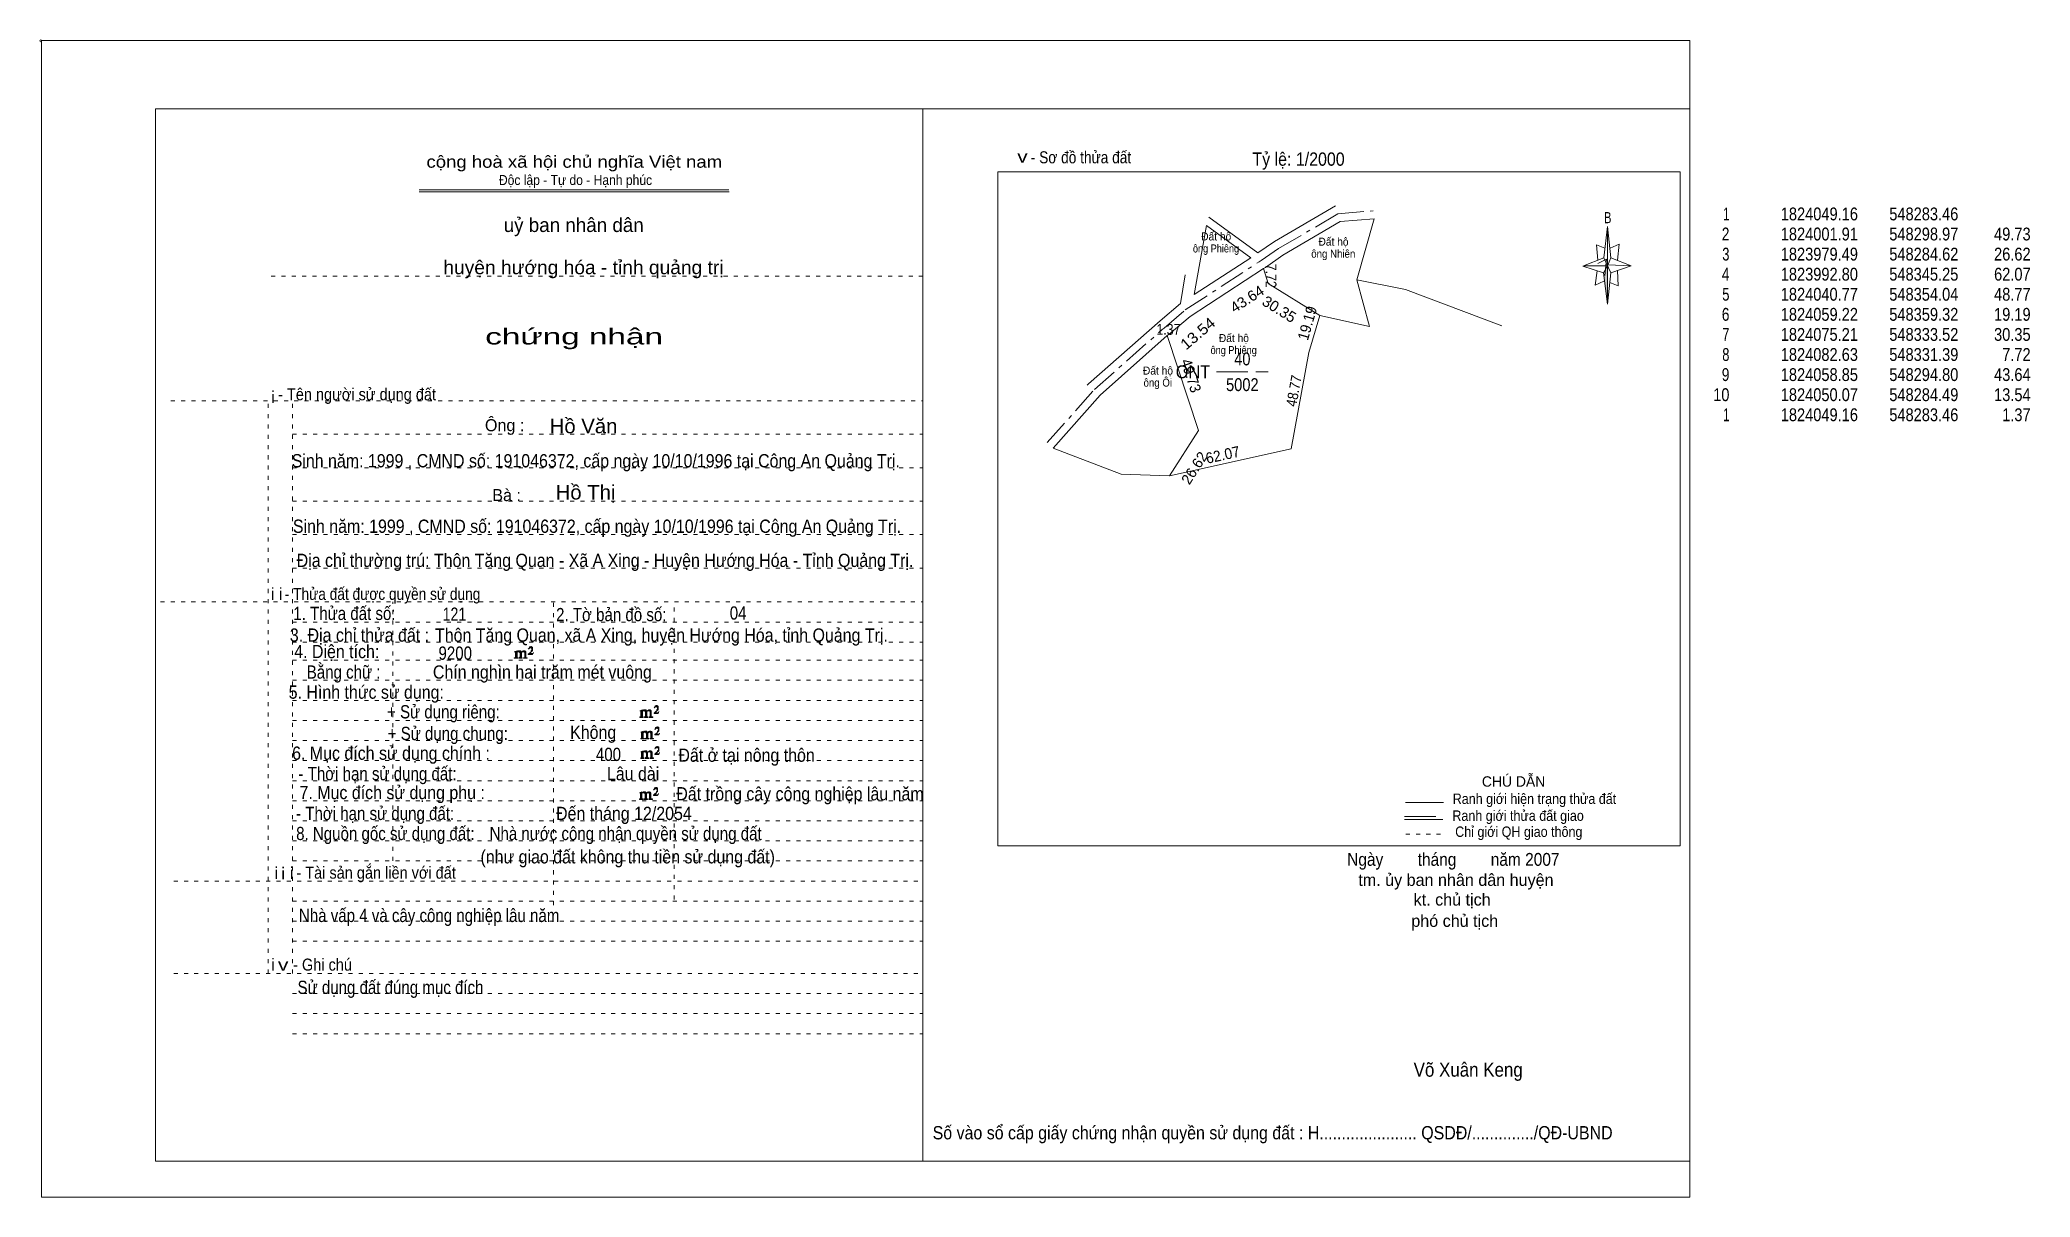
# Model space of a CAD drawing. Header units: centimetres. Extents: x -1.6 to 48, y -3.3 to 25.5.
import ezdxf
from ezdxf.enums import TextEntityAlignment as Align

# ---------------------------------------------------------------- set-up
doc = ezdxf.new("R2010")
doc.units = ezdxf.units.CM
doc.header["$LTSCALE"] = 0.13
for name, pattern in [('DOT_DASHED', [7.7, 5, -1.2, 0.3, -1.2]), ('DOTTED', [1.5, 0.3, -1.2]), ('LONG_DASHED', [7.5, 6, -1.5])]:
    doc.linetypes.add(name, pattern=pattern)
for name, color, linetype, lineweight in [('1', 7, 'DOTTED', 13), ('22', 7, 'Continuous', 13), ('33', 7, 'LONG_DASHED', 13), ('4', 7, 'Continuous', 13), ('5', 7, 'Continuous', 13), ('50', 7, 'Continuous', 13)]:
    doc.layers.add(name, color=color, linetype=linetype, lineweight=lineweight)
for name, color, linetype in [('10', 7, 'Continuous'), ('23', 7, 'Continuous'), ('30', 7, 'Continuous')]:
    doc.layers.add(name, color=color, linetype=linetype)

msp = doc.modelspace()

# ---------------------------------------------------------------- hatches: boundary and pattern name
at = {"layer": '5'}
msp.add_hatch(color=256, dxfattribs=at).paths.add_polyline_path([(37.46, 19.87), (37.46, 18.91), (37.36, 19.69)])
at = {"layer": '50'}
for points in [[(10.27, 10.13), (10.27, 10.12), (10.27, 10.11), (10.25, 10.11), (10.24, 10.11), (10.24, 10.1), (10.33, 10.1), (10.33, 10.11), (10.32, 10.11), (10.31, 10.11), (10.31, 10.12), (10.31, 10.13), (10.31, 10.24), (10.31, 10.25), (10.32, 10.26), (10.34, 10.26), (10.35, 10.26), (10.36, 10.26), (10.37, 10.25), (10.39, 10.22), (10.39, 10.13), (10.37, 10.12), (10.37, 10.11), (10.36, 10.11), (10.35, 10.11), (10.35, 10.1), (10.44, 10.1), (10.44, 10.11), (10.43, 10.11), (10.42, 10.11), (10.42, 10.12), (10.42, 10.13), (10.42, 10.24), (10.44, 10.26), (10.45, 10.26), (10.46, 10.26), (10.49, 10.26), (10.49, 10.25), (10.5, 10.24), (10.5, 10.22), (10.5, 10.13), (10.5, 10.12), (10.49, 10.11), (10.49, 10.11), (10.47, 10.11), (10.47, 10.1), (10.56, 10.1), (10.56, 10.11), (10.55, 10.11), (10.54, 10.11), (10.53, 10.12), (10.53, 10.13), (10.53, 10.2), (10.53, 10.25), (10.53, 10.26), (10.52, 10.27), (10.5, 10.28), (10.47, 10.28), (10.46, 10.28), (10.44, 10.27), (10.41, 10.25), (10.41, 10.26), (10.4, 10.28), (10.39, 10.28), (10.37, 10.28), (10.35, 10.28), (10.34, 10.28), (10.32, 10.26), (10.31, 10.26), (10.31, 10.25), (10.31, 10.25), (10.31, 10.26), (10.31, 10.28), (10.24, 10.26), (10.24, 10.26), (10.25, 10.26), (10.27, 10.25), (10.27, 10.24), (10.27, 10.23)], [(10.69, 10.19), (10.72, 10.24), (10.72, 10.24), (10.71, 10.22), (10.69, 10.22), (10.68, 10.22), (10.63, 10.22), (10.66, 10.26), (10.67, 10.27), (10.69, 10.28), (10.69, 10.3), (10.69, 10.32), (10.69, 10.34), (10.69, 10.35), (10.69, 10.37), (10.68, 10.38), (10.67, 10.38), (10.66, 10.39), (10.65, 10.39), (10.63, 10.38), (10.63, 10.38), (10.62, 10.37), (10.61, 10.35), (10.59, 10.33), (10.61, 10.33), (10.61, 10.35), (10.62, 10.35), (10.63, 10.36), (10.65, 10.36), (10.66, 10.36), (10.67, 10.35), (10.68, 10.35), (10.68, 10.32), (10.68, 10.3), (10.66, 10.28), (10.66, 10.26), (10.65, 10.25), (10.59, 10.2), (10.59, 10.19)], [(13.39, 8.66), (13.39, 8.65), (13.39, 8.64), (13.38, 8.64), (13.37, 8.64), (13.37, 8.62), (13.45, 8.62), (13.45, 8.64), (13.44, 8.64), (13.43, 8.64), (13.43, 8.65), (13.43, 8.66), (13.43, 8.77), (13.43, 8.78), (13.44, 8.79), (13.47, 8.79), (13.48, 8.79), (13.49, 8.79), (13.5, 8.78), (13.51, 8.74), (13.51, 8.66), (13.5, 8.65), (13.5, 8.64), (13.49, 8.64), (13.48, 8.64), (13.48, 8.62), (13.57, 8.62), (13.57, 8.64), (13.55, 8.64), (13.54, 8.64), (13.54, 8.65), (13.54, 8.66), (13.54, 8.77), (13.57, 8.79), (13.58, 8.79), (13.59, 8.79), (13.61, 8.79), (13.61, 8.78), (13.62, 8.77), (13.62, 8.74), (13.62, 8.66), (13.62, 8.65), (13.61, 8.64), (13.61, 8.64), (13.6, 8.64), (13.6, 8.62), (13.69, 8.62), (13.69, 8.64), (13.67, 8.64), (13.66, 8.64), (13.65, 8.65), (13.65, 8.66), (13.65, 8.73), (13.65, 8.78), (13.65, 8.79), (13.64, 8.8), (13.62, 8.81), (13.6, 8.81), (13.59, 8.81), (13.57, 8.8), (13.53, 8.78), (13.53, 8.79), (13.52, 8.81), (13.51, 8.81), (13.5, 8.81), (13.48, 8.81), (13.47, 8.81), (13.44, 8.79), (13.43, 8.79), (13.43, 8.78), (13.43, 8.78), (13.43, 8.79), (13.43, 8.81), (13.37, 8.79), (13.37, 8.79), (13.38, 8.79), (13.39, 8.78), (13.39, 8.77), (13.39, 8.76)], [(13.82, 8.72), (13.84, 8.77), (13.84, 8.77), (13.83, 8.74), (13.82, 8.74), (13.81, 8.74), (13.75, 8.74), (13.79, 8.79), (13.8, 8.8), (13.82, 8.81), (13.82, 8.83), (13.82, 8.84), (13.82, 8.87), (13.82, 8.88), (13.82, 8.9), (13.81, 8.91), (13.8, 8.91), (13.79, 8.92), (13.77, 8.92), (13.75, 8.91), (13.75, 8.91), (13.74, 8.9), (13.73, 8.88), (13.72, 8.86), (13.73, 8.86), (13.73, 8.88), (13.74, 8.88), (13.75, 8.89), (13.77, 8.89), (13.79, 8.89), (13.8, 8.88), (13.81, 8.88), (13.81, 8.84), (13.81, 8.83), (13.79, 8.81), (13.79, 8.79), (13.77, 8.78), (13.72, 8.73), (13.72, 8.72)], [(13.41, 8.12), (13.41, 8.11), (13.41, 8.1), (13.4, 8.1), (13.39, 8.1), (13.39, 8.09), (13.48, 8.09), (13.48, 8.1), (13.47, 8.1), (13.45, 8.1), (13.45, 8.11), (13.45, 8.12), (13.45, 8.23), (13.45, 8.24), (13.47, 8.26), (13.49, 8.26), (13.5, 8.26), (13.51, 8.26), (13.52, 8.24), (13.53, 8.21), (13.53, 8.12), (13.52, 8.11), (13.52, 8.1), (13.51, 8.1), (13.5, 8.1), (13.5, 8.09), (13.59, 8.09), (13.59, 8.1), (13.58, 8.1), (13.57, 8.1), (13.57, 8.11), (13.57, 8.12), (13.57, 8.23), (13.59, 8.26), (13.6, 8.26), (13.61, 8.26), (13.63, 8.26), (13.63, 8.24), (13.64, 8.23), (13.64, 8.21), (13.64, 8.12), (13.64, 8.11), (13.63, 8.1), (13.63, 8.1), (13.62, 8.1), (13.62, 8.09), (13.71, 8.09), (13.71, 8.1), (13.7, 8.1), (13.69, 8.1), (13.67, 8.11), (13.67, 8.12), (13.67, 8.2), (13.67, 8.24), (13.67, 8.26), (13.66, 8.27), (13.64, 8.28), (13.62, 8.28), (13.61, 8.28), (13.59, 8.27), (13.55, 8.24), (13.55, 8.26), (13.54, 8.28), (13.53, 8.28), (13.52, 8.28), (13.5, 8.28), (13.49, 8.28), (13.47, 8.26), (13.45, 8.26), (13.45, 8.24), (13.45, 8.24), (13.45, 8.26), (13.45, 8.28), (13.39, 8.26), (13.39, 8.26), (13.4, 8.26), (13.41, 8.24), (13.41, 8.23), (13.41, 8.22)], [(13.84, 8.19), (13.86, 8.23), (13.86, 8.23), (13.85, 8.21), (13.84, 8.21), (13.83, 8.21), (13.77, 8.21), (13.81, 8.26), (13.82, 8.27), (13.84, 8.28), (13.84, 8.3), (13.84, 8.31), (13.84, 8.33), (13.84, 8.34), (13.84, 8.37), (13.83, 8.38), (13.82, 8.38), (13.81, 8.39), (13.8, 8.39), (13.77, 8.38), (13.77, 8.38), (13.76, 8.37), (13.75, 8.34), (13.74, 8.32), (13.75, 8.32), (13.75, 8.34), (13.76, 8.34), (13.77, 8.36), (13.8, 8.36), (13.81, 8.36), (13.82, 8.34), (13.83, 8.34), (13.83, 8.31), (13.83, 8.3), (13.81, 8.28), (13.81, 8.26), (13.8, 8.24), (13.74, 8.2), (13.74, 8.19)], [(13.41, 7.64), (13.41, 7.63), (13.41, 7.62), (13.4, 7.62), (13.39, 7.62), (13.39, 7.6), (13.47, 7.6), (13.47, 7.62), (13.46, 7.62), (13.45, 7.62), (13.45, 7.63), (13.45, 7.64), (13.45, 7.75), (13.45, 7.76), (13.46, 7.77), (13.49, 7.77), (13.5, 7.77), (13.51, 7.77), (13.52, 7.76), (13.53, 7.72), (13.53, 7.64), (13.52, 7.63), (13.52, 7.62), (13.51, 7.62), (13.5, 7.62), (13.5, 7.6), (13.59, 7.6), (13.59, 7.62), (13.57, 7.62), (13.56, 7.62), (13.56, 7.63), (13.56, 7.64), (13.56, 7.75), (13.59, 7.77), (13.6, 7.77), (13.61, 7.77), (13.63, 7.77), (13.63, 7.76), (13.64, 7.75), (13.64, 7.72), (13.64, 7.64), (13.64, 7.63), (13.63, 7.62), (13.63, 7.62), (13.62, 7.62), (13.62, 7.6), (13.71, 7.6), (13.71, 7.62), (13.69, 7.62), (13.68, 7.62), (13.67, 7.63), (13.67, 7.64), (13.67, 7.71), (13.67, 7.76), (13.67, 7.77), (13.66, 7.78), (13.64, 7.79), (13.62, 7.79), (13.61, 7.79), (13.59, 7.78), (13.55, 7.76), (13.55, 7.77), (13.54, 7.79), (13.53, 7.79), (13.52, 7.79), (13.5, 7.79), (13.49, 7.79), (13.46, 7.77), (13.45, 7.77), (13.45, 7.76), (13.45, 7.76), (13.45, 7.77), (13.45, 7.79), (13.39, 7.77), (13.39, 7.77), (13.4, 7.77), (13.41, 7.76), (13.41, 7.75), (13.41, 7.74)], [(13.84, 7.7), (13.86, 7.75), (13.86, 7.75), (13.85, 7.72), (13.84, 7.72), (13.83, 7.72), (13.77, 7.72), (13.81, 7.77), (13.82, 7.78), (13.84, 7.79), (13.84, 7.81), (13.84, 7.82), (13.84, 7.85), (13.84, 7.86), (13.84, 7.88), (13.83, 7.89), (13.82, 7.89), (13.81, 7.9), (13.79, 7.9), (13.77, 7.89), (13.77, 7.89), (13.76, 7.88), (13.75, 7.86), (13.74, 7.84), (13.75, 7.84), (13.75, 7.86), (13.76, 7.86), (13.77, 7.87), (13.79, 7.87), (13.81, 7.87), (13.82, 7.86), (13.83, 7.86), (13.83, 7.82), (13.83, 7.81), (13.81, 7.79), (13.81, 7.77), (13.79, 7.76), (13.74, 7.71), (13.74, 7.7)], [(13.38, 6.62), (13.38, 6.61), (13.38, 6.6), (13.37, 6.6), (13.36, 6.6), (13.36, 6.58), (13.44, 6.58), (13.44, 6.6), (13.43, 6.6), (13.42, 6.6), (13.42, 6.61), (13.42, 6.62), (13.42, 6.73), (13.42, 6.74), (13.43, 6.75), (13.46, 6.75), (13.47, 6.75), (13.48, 6.75), (13.49, 6.74), (13.5, 6.7), (13.5, 6.62), (13.49, 6.61), (13.49, 6.6), (13.48, 6.6), (13.47, 6.6), (13.47, 6.58), (13.56, 6.58), (13.56, 6.6), (13.54, 6.6), (13.53, 6.6), (13.53, 6.61), (13.53, 6.62), (13.53, 6.73), (13.56, 6.75), (13.57, 6.75), (13.58, 6.75), (13.6, 6.75), (13.6, 6.74), (13.61, 6.73), (13.61, 6.7), (13.61, 6.62), (13.61, 6.61), (13.6, 6.6), (13.6, 6.6), (13.59, 6.6), (13.59, 6.58), (13.68, 6.58), (13.68, 6.6), (13.66, 6.6), (13.65, 6.6), (13.64, 6.61), (13.64, 6.62), (13.64, 6.69), (13.64, 6.74), (13.64, 6.75), (13.63, 6.76), (13.61, 6.77), (13.59, 6.77), (13.58, 6.77), (13.56, 6.76), (13.52, 6.74), (13.52, 6.75), (13.51, 6.77), (13.5, 6.77), (13.49, 6.77), (13.47, 6.77), (13.46, 6.77), (13.43, 6.75), (13.42, 6.75), (13.42, 6.74), (13.42, 6.74), (13.42, 6.75), (13.42, 6.77), (13.36, 6.75), (13.36, 6.75), (13.37, 6.75), (13.38, 6.74), (13.38, 6.73), (13.38, 6.72)], [(13.81, 6.68), (13.83, 6.73), (13.83, 6.73), (13.82, 6.7), (13.81, 6.7), (13.8, 6.7), (13.74, 6.7), (13.78, 6.75), (13.79, 6.76), (13.81, 6.77), (13.81, 6.79), (13.81, 6.8), (13.81, 6.83), (13.81, 6.84), (13.81, 6.86), (13.8, 6.87), (13.79, 6.87), (13.78, 6.88), (13.76, 6.88), (13.74, 6.87), (13.74, 6.87), (13.73, 6.86), (13.72, 6.84), (13.71, 6.82), (13.72, 6.82), (13.72, 6.84), (13.73, 6.84), (13.74, 6.85), (13.76, 6.85), (13.78, 6.85), (13.79, 6.84), (13.8, 6.84), (13.8, 6.8), (13.8, 6.79), (13.78, 6.77), (13.78, 6.75), (13.76, 6.74), (13.71, 6.69), (13.71, 6.68)]]:
    msp.add_hatch(color=256, dxfattribs=at).paths.add_polyline_path(points)

# ---------------------------------------------------------------- linework, layer by layer
at = {"layer": '1', "linetype": 'Continuous'}
for p, q in [((1.31, -2.42), (1.31, 23.78)), ((1.31, 23.78), (39.51, 23.78)), ((20.41, -2.42), (20.41, 23.78)), ((39.51, -2.42), (39.51, 23.78)), ((7.87, 21.76), (15.58, 21.76)), ((7.87, 21.71), (15.59, 21.71)), ((37.36, 19.69), (36.85, 19.86)), ((1.31, -2.42), (39.51, -2.42))]:
    msp.add_line(p, q, dxfattribs=at)
at = {"layer": '1'}
for p, q in [((4.19, 19.61), (20.41, 19.61)), ((1.69, 16.51), (20.41, 16.51)), ((4.11, 2.25), (4.11, 16.51)), ((4.72, 2.25), (4.72, 16.51)), ((4.72, 15.68), (20.41, 15.68)), ((4.72, 14.84), (20.41, 14.84)), ((4.72, 14.01), (20.41, 14.01)), ((4.72, 13.18), (20.41, 13.18)), ((4.72, 12.34), (20.41, 12.34)), ((1.43, 11.5), (20.41, 11.5)), ((7.22, 5.05), (7.22, 11.5)), ((11.22, 3.95), (11.22, 11.5)), ((14.22, 4.09), (14.22, 11.5)), ((4.72, 11), (20.41, 11)), ((4.72, 10.5), (20.41, 10.5)), ((4.72, 10.05), (20.41, 10.05)), ((4.72, 9.55), (20.41, 9.55)), ((4.72, 9.05), (20.41, 9.05)), ((4.72, 8.55), (20.41, 8.55)), ((4.72, 8.05), (20.41, 8.05)), ((4.72, 7.55), (20.41, 7.55)), ((4.72, 7.05), (20.41, 7.05)), ((4.72, 6.55), (20.41, 6.55)), ((4.72, 6.05), (20.41, 6.05)), ((4.72, 5.55), (20.41, 5.55)), ((4.72, 5.05), (20.41, 5.05)), ((1.76, 4.55), (20.41, 4.55)), ((4.72, 4.05), (20.41, 4.05)), ((4.72, 3.55), (20.41, 3.55)), ((4.72, 3.05), (20.41, 3.05)), ((1.76, 2.25), (20.41, 2.25)), ((4.72, 1.75), (20.41, 1.75)), ((4.72, 1.25), (20.41, 1.25)), ((4.72, 0.75), (20.41, 0.75))]:
    msp.add_line(p, q, dxfattribs=at)
at = {"layer": '1', "linetype": 'Continuous'}
msp.add_lwpolyline([(-1.53, -3.32), (39.51, -3.32), (39.51, 25.48), (-1.53, 25.48)], close=True, dxfattribs=at)
msp.add_lwpolyline([(37.37, 19.49), (37.16, 19.39), (37.21, 19.74)], dxfattribs=at)
at = {"layer": '22'}
for p, q in [((28.58, 20.07), (27.48, 20.87)), ((28.76, 20.19), (27.54, 21.08)), ((31.65, 21.04), (31.22, 19.52))]:
    msp.add_line(p, q, dxfattribs=at)
for points in [[(30.69, 21.36), (29.17, 20.47), (28.76, 20.19)], [(28.58, 20.07), (27.17, 19.15), (27.48, 20.87)], [(28.9, 19.8), (28.95, 19.83), (29.38, 20.13), (30.81, 20.97), (31.65, 21.04)], [(24.51, 16.9), (24.54, 16.93), (26.32, 18.5), (26.83, 18.93), (26.95, 19.64)], [(26.5, 18.13), (26.55, 18.17), (27.07, 18.61), (28.9, 19.8)], [(30.3, 18.63), (29.01, 19.43), (28.9, 19.8)], [(30.3, 18.63), (31.54, 18.36), (31.22, 19.52)], [(31.22, 19.52), (32.43, 19.28), (34.83, 18.37)], [(30.3, 18.63), (30.03, 17.71), (29.59, 15.31), (26.56, 14.64)], [(23.66, 15.33), (24.83, 16.65), (26.5, 18.13)], [(26.56, 14.64), (27.28, 15.77), (26.5, 18.13)], [(23.66, 15.33), (25.35, 14.68), (26.56, 14.64)]]:
    msp.add_lwpolyline(points, dxfattribs=at)
at = {"layer": '22', "linetype": 'DOT_DASHED'}
for points in [[(28.79, 19.97), (28.84, 20), (29.27, 20.3), (30.75, 21.16), (31.63, 21.24)], [(26.37, 18.28), (26.42, 18.32), (26.95, 18.77), (28.79, 19.97)], [(23.51, 15.47), (24.69, 16.79), (26.37, 18.28)]]:
    msp.add_lwpolyline(points, dxfattribs=at)
at = {"layer": '33'}
msp.add_line((27.73, 17.23), (29.01, 17.23), dxfattribs=at)
at = {"layer": '4'}
for p, q in [((32.43, 6.51), (33.38, 6.51)), ((32.41, 6.08), (33.36, 6.08))]:
    msp.add_line(p, q, dxfattribs=at)
at = {"layer": '4', "linetype": 'LONG_DASHED'}
msp.add_line((32.41, 6.16), (33.36, 6.16), dxfattribs=at)
at = {"layer": '4', "linetype": 'DOTTED'}
msp.add_line((32.44, 5.72), (33.43, 5.72), dxfattribs=at)
at = {"layer": '4'}
msp.add_lwpolyline([(22.28, 22.21), (39.27, 22.21), (39.27, 5.43), (22.28, 5.43)], close=True, dxfattribs=at)
msp.add_circle((-1.55, 25.47), 0.025, dxfattribs=at)
at = {"layer": '5'}
for p, q in [((37.37, 20.07), (37.46, 20.85)), ((37.55, 20.07), (38.05, 19.87)), ((37.55, 19.69), (37.46, 18.91)), ((37.73, 19.37), (37.52, 19.45)), ((37.71, 19.75), (37.73, 19.37))]:
    msp.add_line(p, q, dxfattribs=at)
for points in [[(37.46, 20.85), (37.55, 20.07), (37.46, 19.87)], [(37.46, 19.87), (36.87, 19.87), (37.37, 20.07), (37.55, 19.69), (38.05, 19.87), (37.46, 19.89)], [(37.46, 19.87), (37.46, 18.91), (37.36, 19.69)]]:
    msp.add_lwpolyline(points, close=True, dxfattribs=at)
for points in [[(37.4, 20.31), (37.19, 20.39), (37.22, 20.01)], [(37.53, 20.31), (37.75, 20.41), (37.71, 20.01)], [(37.46, 19.87), (37.37, 20.07), (36.87, 19.87)], [(37.22, 19.93), (37.44, 20.03), (37.4, 19.63)], [(37.46, 19.87), (37.55, 19.69), (38.05, 19.87)]]:
    msp.add_lwpolyline(points, dxfattribs=at)
at = {"layer": '50'}
for points in [[(10.27, 10.13), (10.27, 10.12), (10.27, 10.11), (10.25, 10.11), (10.24, 10.11), (10.24, 10.1), (10.33, 10.1), (10.33, 10.11), (10.32, 10.11), (10.31, 10.11), (10.31, 10.12), (10.31, 10.13), (10.31, 10.24), (10.31, 10.25), (10.32, 10.26), (10.34, 10.26), (10.35, 10.26), (10.36, 10.26), (10.37, 10.25), (10.39, 10.22), (10.39, 10.13), (10.37, 10.12), (10.37, 10.11), (10.36, 10.11), (10.35, 10.11), (10.35, 10.1), (10.44, 10.1), (10.44, 10.11), (10.43, 10.11), (10.42, 10.11), (10.42, 10.12), (10.42, 10.13), (10.42, 10.24), (10.44, 10.26), (10.45, 10.26), (10.46, 10.26), (10.49, 10.26), (10.49, 10.25), (10.5, 10.24), (10.5, 10.22), (10.5, 10.13), (10.5, 10.12), (10.49, 10.11), (10.49, 10.11), (10.47, 10.11), (10.47, 10.1), (10.56, 10.1), (10.56, 10.11), (10.55, 10.11), (10.54, 10.11), (10.53, 10.12), (10.53, 10.13), (10.53, 10.2), (10.53, 10.25), (10.53, 10.26), (10.52, 10.27), (10.5, 10.28), (10.47, 10.28), (10.46, 10.28), (10.44, 10.27), (10.41, 10.25), (10.41, 10.26), (10.4, 10.28), (10.39, 10.28), (10.37, 10.28), (10.35, 10.28), (10.34, 10.28), (10.32, 10.26), (10.31, 10.26), (10.31, 10.25), (10.31, 10.25), (10.31, 10.26), (10.31, 10.28), (10.24, 10.26), (10.24, 10.26), (10.25, 10.26), (10.27, 10.25), (10.27, 10.24), (10.27, 10.23)], [(10.69, 10.19), (10.72, 10.24), (10.72, 10.24), (10.71, 10.22), (10.69, 10.22), (10.68, 10.22), (10.63, 10.22), (10.66, 10.26), (10.67, 10.27), (10.69, 10.28), (10.69, 10.3), (10.69, 10.32), (10.69, 10.34), (10.69, 10.35), (10.69, 10.37), (10.68, 10.38), (10.67, 10.38), (10.66, 10.39), (10.65, 10.39), (10.63, 10.38), (10.63, 10.38), (10.62, 10.37), (10.61, 10.35), (10.59, 10.33), (10.61, 10.33), (10.61, 10.35), (10.62, 10.35), (10.63, 10.36), (10.65, 10.36), (10.66, 10.36), (10.67, 10.35), (10.68, 10.35), (10.68, 10.32), (10.68, 10.3), (10.66, 10.28), (10.66, 10.26), (10.65, 10.25), (10.59, 10.2), (10.59, 10.19)], [(13.39, 8.66), (13.39, 8.65), (13.39, 8.64), (13.38, 8.64), (13.37, 8.64), (13.37, 8.62), (13.45, 8.62), (13.45, 8.64), (13.44, 8.64), (13.43, 8.64), (13.43, 8.65), (13.43, 8.66), (13.43, 8.77), (13.43, 8.78), (13.44, 8.79), (13.47, 8.79), (13.48, 8.79), (13.49, 8.79), (13.5, 8.78), (13.51, 8.74), (13.51, 8.66), (13.5, 8.65), (13.5, 8.64), (13.49, 8.64), (13.48, 8.64), (13.48, 8.62), (13.57, 8.62), (13.57, 8.64), (13.55, 8.64), (13.54, 8.64), (13.54, 8.65), (13.54, 8.66), (13.54, 8.77), (13.57, 8.79), (13.58, 8.79), (13.59, 8.79), (13.61, 8.79), (13.61, 8.78), (13.62, 8.77), (13.62, 8.74), (13.62, 8.66), (13.62, 8.65), (13.61, 8.64), (13.61, 8.64), (13.6, 8.64), (13.6, 8.62), (13.69, 8.62), (13.69, 8.64), (13.67, 8.64), (13.66, 8.64), (13.65, 8.65), (13.65, 8.66), (13.65, 8.73), (13.65, 8.78), (13.65, 8.79), (13.64, 8.8), (13.62, 8.81), (13.6, 8.81), (13.59, 8.81), (13.57, 8.8), (13.53, 8.78), (13.53, 8.79), (13.52, 8.81), (13.51, 8.81), (13.5, 8.81), (13.48, 8.81), (13.47, 8.81), (13.44, 8.79), (13.43, 8.79), (13.43, 8.78), (13.43, 8.78), (13.43, 8.79), (13.43, 8.81), (13.37, 8.79), (13.37, 8.79), (13.38, 8.79), (13.39, 8.78), (13.39, 8.77), (13.39, 8.76)], [(13.82, 8.72), (13.84, 8.77), (13.84, 8.77), (13.83, 8.74), (13.82, 8.74), (13.81, 8.74), (13.75, 8.74), (13.79, 8.79), (13.8, 8.8), (13.82, 8.81), (13.82, 8.83), (13.82, 8.84), (13.82, 8.87), (13.82, 8.88), (13.82, 8.9), (13.81, 8.91), (13.8, 8.91), (13.79, 8.92), (13.77, 8.92), (13.75, 8.91), (13.75, 8.91), (13.74, 8.9), (13.73, 8.88), (13.72, 8.86), (13.73, 8.86), (13.73, 8.88), (13.74, 8.88), (13.75, 8.89), (13.77, 8.89), (13.79, 8.89), (13.8, 8.88), (13.81, 8.88), (13.81, 8.84), (13.81, 8.83), (13.79, 8.81), (13.79, 8.79), (13.77, 8.78), (13.72, 8.73), (13.72, 8.72)], [(13.41, 8.12), (13.41, 8.11), (13.41, 8.1), (13.4, 8.1), (13.39, 8.1), (13.39, 8.09), (13.48, 8.09), (13.48, 8.1), (13.47, 8.1), (13.45, 8.1), (13.45, 8.11), (13.45, 8.12), (13.45, 8.23), (13.45, 8.24), (13.47, 8.26), (13.49, 8.26), (13.5, 8.26), (13.51, 8.26), (13.52, 8.24), (13.53, 8.21), (13.53, 8.12), (13.52, 8.11), (13.52, 8.1), (13.51, 8.1), (13.5, 8.1), (13.5, 8.09), (13.59, 8.09), (13.59, 8.1), (13.58, 8.1), (13.57, 8.1), (13.57, 8.11), (13.57, 8.12), (13.57, 8.23), (13.59, 8.26), (13.6, 8.26), (13.61, 8.26), (13.63, 8.26), (13.63, 8.24), (13.64, 8.23), (13.64, 8.21), (13.64, 8.12), (13.64, 8.11), (13.63, 8.1), (13.63, 8.1), (13.62, 8.1), (13.62, 8.09), (13.71, 8.09), (13.71, 8.1), (13.7, 8.1), (13.69, 8.1), (13.67, 8.11), (13.67, 8.12), (13.67, 8.2), (13.67, 8.24), (13.67, 8.26), (13.66, 8.27), (13.64, 8.28), (13.62, 8.28), (13.61, 8.28), (13.59, 8.27), (13.55, 8.24), (13.55, 8.26), (13.54, 8.28), (13.53, 8.28), (13.52, 8.28), (13.5, 8.28), (13.49, 8.28), (13.47, 8.26), (13.45, 8.26), (13.45, 8.24), (13.45, 8.24), (13.45, 8.26), (13.45, 8.28), (13.39, 8.26), (13.39, 8.26), (13.4, 8.26), (13.41, 8.24), (13.41, 8.23), (13.41, 8.22)], [(13.84, 8.19), (13.86, 8.23), (13.86, 8.23), (13.85, 8.21), (13.84, 8.21), (13.83, 8.21), (13.77, 8.21), (13.81, 8.26), (13.82, 8.27), (13.84, 8.28), (13.84, 8.3), (13.84, 8.31), (13.84, 8.33), (13.84, 8.34), (13.84, 8.37), (13.83, 8.38), (13.82, 8.38), (13.81, 8.39), (13.8, 8.39), (13.77, 8.38), (13.77, 8.38), (13.76, 8.37), (13.75, 8.34), (13.74, 8.32), (13.75, 8.32), (13.75, 8.34), (13.76, 8.34), (13.77, 8.36), (13.8, 8.36), (13.81, 8.36), (13.82, 8.34), (13.83, 8.34), (13.83, 8.31), (13.83, 8.3), (13.81, 8.28), (13.81, 8.26), (13.8, 8.24), (13.74, 8.2), (13.74, 8.19)], [(13.41, 7.64), (13.41, 7.63), (13.41, 7.62), (13.4, 7.62), (13.39, 7.62), (13.39, 7.6), (13.47, 7.6), (13.47, 7.62), (13.46, 7.62), (13.45, 7.62), (13.45, 7.63), (13.45, 7.64), (13.45, 7.75), (13.45, 7.76), (13.46, 7.77), (13.49, 7.77), (13.5, 7.77), (13.51, 7.77), (13.52, 7.76), (13.53, 7.72), (13.53, 7.64), (13.52, 7.63), (13.52, 7.62), (13.51, 7.62), (13.5, 7.62), (13.5, 7.6), (13.59, 7.6), (13.59, 7.62), (13.57, 7.62), (13.56, 7.62), (13.56, 7.63), (13.56, 7.64), (13.56, 7.75), (13.59, 7.77), (13.6, 7.77), (13.61, 7.77), (13.63, 7.77), (13.63, 7.76), (13.64, 7.75), (13.64, 7.72), (13.64, 7.64), (13.64, 7.63), (13.63, 7.62), (13.63, 7.62), (13.62, 7.62), (13.62, 7.6), (13.71, 7.6), (13.71, 7.62), (13.69, 7.62), (13.68, 7.62), (13.67, 7.63), (13.67, 7.64), (13.67, 7.71), (13.67, 7.76), (13.67, 7.77), (13.66, 7.78), (13.64, 7.79), (13.62, 7.79), (13.61, 7.79), (13.59, 7.78), (13.55, 7.76), (13.55, 7.77), (13.54, 7.79), (13.53, 7.79), (13.52, 7.79), (13.5, 7.79), (13.49, 7.79), (13.46, 7.77), (13.45, 7.77), (13.45, 7.76), (13.45, 7.76), (13.45, 7.77), (13.45, 7.79), (13.39, 7.77), (13.39, 7.77), (13.4, 7.77), (13.41, 7.76), (13.41, 7.75), (13.41, 7.74)], [(13.84, 7.7), (13.86, 7.75), (13.86, 7.75), (13.85, 7.72), (13.84, 7.72), (13.83, 7.72), (13.77, 7.72), (13.81, 7.77), (13.82, 7.78), (13.84, 7.79), (13.84, 7.81), (13.84, 7.82), (13.84, 7.85), (13.84, 7.86), (13.84, 7.88), (13.83, 7.89), (13.82, 7.89), (13.81, 7.9), (13.79, 7.9), (13.77, 7.89), (13.77, 7.89), (13.76, 7.88), (13.75, 7.86), (13.74, 7.84), (13.75, 7.84), (13.75, 7.86), (13.76, 7.86), (13.77, 7.87), (13.79, 7.87), (13.81, 7.87), (13.82, 7.86), (13.83, 7.86), (13.83, 7.82), (13.83, 7.81), (13.81, 7.79), (13.81, 7.77), (13.79, 7.76), (13.74, 7.71), (13.74, 7.7)], [(13.38, 6.62), (13.38, 6.61), (13.38, 6.6), (13.37, 6.6), (13.36, 6.6), (13.36, 6.58), (13.44, 6.58), (13.44, 6.6), (13.43, 6.6), (13.42, 6.6), (13.42, 6.61), (13.42, 6.62), (13.42, 6.73), (13.42, 6.74), (13.43, 6.75), (13.46, 6.75), (13.47, 6.75), (13.48, 6.75), (13.49, 6.74), (13.5, 6.7), (13.5, 6.62), (13.49, 6.61), (13.49, 6.6), (13.48, 6.6), (13.47, 6.6), (13.47, 6.58), (13.56, 6.58), (13.56, 6.6), (13.54, 6.6), (13.53, 6.6), (13.53, 6.61), (13.53, 6.62), (13.53, 6.73), (13.56, 6.75), (13.57, 6.75), (13.58, 6.75), (13.6, 6.75), (13.6, 6.74), (13.61, 6.73), (13.61, 6.7), (13.61, 6.62), (13.61, 6.61), (13.6, 6.6), (13.6, 6.6), (13.59, 6.6), (13.59, 6.58), (13.68, 6.58), (13.68, 6.6), (13.66, 6.6), (13.65, 6.6), (13.64, 6.61), (13.64, 6.62), (13.64, 6.69), (13.64, 6.74), (13.64, 6.75), (13.63, 6.76), (13.61, 6.77), (13.59, 6.77), (13.58, 6.77), (13.56, 6.76), (13.52, 6.74), (13.52, 6.75), (13.51, 6.77), (13.5, 6.77), (13.49, 6.77), (13.47, 6.77), (13.46, 6.77), (13.43, 6.75), (13.42, 6.75), (13.42, 6.74), (13.42, 6.74), (13.42, 6.75), (13.42, 6.77), (13.36, 6.75), (13.36, 6.75), (13.37, 6.75), (13.38, 6.74), (13.38, 6.73), (13.38, 6.72)], [(13.81, 6.68), (13.83, 6.73), (13.83, 6.73), (13.82, 6.7), (13.81, 6.7), (13.8, 6.7), (13.74, 6.7), (13.78, 6.75), (13.79, 6.76), (13.81, 6.77), (13.81, 6.79), (13.81, 6.8), (13.81, 6.83), (13.81, 6.84), (13.81, 6.86), (13.8, 6.87), (13.79, 6.87), (13.78, 6.88), (13.76, 6.88), (13.74, 6.87), (13.74, 6.87), (13.73, 6.86), (13.72, 6.84), (13.71, 6.82), (13.72, 6.82), (13.72, 6.84), (13.73, 6.84), (13.74, 6.85), (13.76, 6.85), (13.78, 6.85), (13.79, 6.84), (13.8, 6.84), (13.8, 6.8), (13.8, 6.79), (13.78, 6.77), (13.78, 6.75), (13.76, 6.74), (13.71, 6.69), (13.71, 6.68)]]:
    msp.add_lwpolyline(points, close=True, dxfattribs=at)

# ---------------------------------------------------------------- texts
at = {"layer": '1'}
for s, height, width, p in [('cộng hoà xã hội chủ nghĩa Việt nam', 0.3, 1.15, (11.735, 22.31)), ('v', 0.3, 1.3, (22.895, 22.44)), ('- Sơ đồ thửa đất ', 0.3, 0.85, (24.4, 22.42)), ('Độc lập - Tự do - Hạnh phúc', 0.25, 0.9, (11.765, 21.88)), ('chứng nhận', 0.4, 1.55, (11.73, 17.91)), ('- Tên người sử dụng đất', 0.3, 0.9, (6.325, 16.52)), ('- Thửa đất được quyền sử dụng', 0.3, 0.85, (6.96, 11.55)), ('- Tài sản gắn liền với đất ', 0.3, 0.9, (6.85, 4.61)), ('v', 0.3, 1.3, (4.485, 2.32)), ('- Ghi chú', 0.3, 0.9, (5.465, 2.32))]:
    msp.add_text(s, height=height, dxfattribs=dict(at, width=width)).set_placement(p, align=Align.CENTER)
for s, height, p in [('uỷ ban nhân dân', 0.35, (11.72, 20.71)), ('i', 0.3, (4.235, 16.45)), ('i', 0.3, (4.225, 11.55)), ('i', 0.3, (4.425, 11.55)), ('i', 0.3, (4.315, 4.6)), ('i', 0.3, (4.485, 4.59)), ('i', 0.3, (4.695, 4.6)), ('i', 0.3, (4.235, 2.32))]:
    msp.add_text(s, height=height, dxfattribs=at).set_placement(p, align=Align.CENTER)
at = {"layer": '10', "width": 0.9}
msp.add_text('Võ Xuân Keng', height=0.35, dxfattribs=at).set_placement((33.995, -0.32), align=Align.CENTER)
at = {"layer": '23'}
for s, width, p in [('ông Phiêng', 0.85, (27.715, 20.2)), ('Đất hộ', 0.95, (27.72, 20.5)), ('Đất hộ', 0.95, (30.64, 20.37)), ('ông Nhiên', 0.9, (30.635, 20.07)), ('ông Phiêng', 0.85, (28.155, 17.67)), ('Đất hộ', 0.95, (28.16, 17.97)), ('Đất hộ', 0.95, (26.27, 17.16)), ('ông Ôi', 0.9, (26.265, 16.86))]:
    msp.add_text(s, height=0.2, dxfattribs=dict(at, width=width)).set_placement(p, align=Align.CENTER)
at = {"layer": '30'}
for s, width, p in [('1', 0.65, (40.5, 21)), ('1824049.16', 0.85, (43.7, 21)), ('548283.46', 0.85, (46.2, 21)), ('548283.46', 0.85, (46.2, 21)), ('2', 0.8, (40.5, 20.5)), ('1824001.91', 0.85, (43.7, 20.5)), ('548298.97', 0.85, (46.2, 20.5)), ('49.73', 0.85, (48, 20.5)), ('3', 0.75, (40.5, 20)), ('1823979.49', 0.85, (43.7, 20)), ('548284.62', 0.85, (46.2, 20)), ('26.62', 0.85, (48, 20)), ('4', 0.8, (40.5, 19.5)), ('1823992.80', 0.85, (43.7, 19.5)), ('548345.25', 0.85, (46.2, 19.5)), ('62.07', 0.85, (48, 19.5)), ('5', 0.75, (40.5, 19)), ('1824040.77', 0.85, (43.7, 19)), ('548354.04', 0.85, (46.2, 19)), ('48.77', 0.85, (48, 19)), ('6', 0.8, (40.5, 18.5)), ('1824059.22', 0.85, (43.7, 18.5)), ('548359.32', 0.85, (46.2, 18.5)), ('19.19', 0.85, (48, 18.5)), ('7', 0.75, (40.5, 18)), ('1824075.21', 0.85, (43.7, 18)), ('548333.52', 0.85, (46.2, 18)), ('30.35', 0.85, (48, 18)), ('8', 0.75, (40.5, 17.5)), ('1824082.63', 0.85, (43.7, 17.5)), ('548331.39', 0.85, (46.2, 17.5)), ('7.72', 0.85, (48, 17.5)), ('9', 0.8, (40.5, 17)), ('1824058.85', 0.85, (43.7, 17)), ('548294.80', 0.85, (46.2, 17)), ('43.64', 0.85, (48, 17)), ('10', 0.85, (40.5, 16.5)), ('1824050.07', 0.85, (43.7, 16.5)), ('548284.49', 0.85, (46.2, 16.5)), ('13.54', 0.85, (48, 16.5)), ('1', 0.65, (40.5, 16)), ('1824049.16', 0.85, (43.7, 16)), ('548283.46', 0.85, (46.2, 16)), ('1.37', 0.85, (48, 16))]:
    msp.add_text(s, height=0.32, dxfattribs=dict(at, width=width)).set_placement(p, align=Align.RIGHT)
for s, height, rotation, width, p in [('7.72', 0.27, 270, 0.85, (28.95, 19.62)), ('43.64', 0.26, 33.02, 1.05, (28.559, 18.933)), ('19.19', 0.27, 74.03, 0.95, (30.118, 18.403)), ('13.54', 0.27, 40.418, 1.1, (27.348, 18.08)), ('49.73', 0.27, 288.173, 0.95, (26.964, 17.092)), ('48.77', 0.26, 79.616, 0.9, (29.782, 16.732)), ('62.07', 0.27, 12.382, 0.95, (27.911, 15.03))]:
    msp.add_text(s, height=height, rotation=rotation, dxfattribs=dict(at, width=width)).set_placement(p, align=Align.CENTER)
for s, height, rotation, p in [('30.35', 0.27, 328.211, (29.219, 18.673)), ('26.62', 0.26, 57.379, (27.286, 14.765))]:
    msp.add_text(s, height=height, rotation=rotation, dxfattribs=at).set_placement(p, align=Align.CENTER)
at = {"layer": '30', "width": 0.85}
msp.add_text('1.37', height=0.27, dxfattribs=at).set_placement((26.53, 18.15), align=Align.CENTER)
at = {"layer": '33', "width": 0.95}
msp.add_text('ONT', height=0.32, dxfattribs=at).set_placement((27.57, 17.07), align=Align.RIGHT)
at = {"layer": '33', "width": 0.85}
for s, p in [('40', (28.37, 17.39)), ('5002', (28.37, 16.75))]:
    msp.add_text(s, height=0.32, dxfattribs=at).set_placement(p, align=Align.CENTER)
at = {"layer": '4', "width": 0.9}
for s, height, p in [('Tỷ lệ: 1/2000', 0.33, (29.77, 22.36)), ('Ranh giới hiện trạng thửa đất', 0.2591, (35.645, 6.47)), ('Ranh giới thửa đất giao ', 0.2591, (35.28, 6.05)), ('Chỉ giới QH giao thông', 0.2591, (35.255, 5.65))]:
    msp.add_text(s, height=height, dxfattribs=at).set_placement(p, align=Align.CENTER)
at = {"layer": '4'}
msp.add_text('CHÚ DẪN', height=0.2591, dxfattribs=at).set_placement((35.125, 6.9), align=Align.CENTER)
at = {"layer": '5', "width": 0.75}
msp.add_text('B', height=0.276, dxfattribs=at).set_placement((37.47, 20.93), align=Align.CENTER)
at = {"layer": '50'}
for s, height, width, p in [('  huyện hướng hóa - tỉnh quảng trị', 0.34, 1.05, (11.83, 19.66)), ('Hồ Văn', 0.36, 1.05, (11.965, 15.7)), ('Sinh năm: 1999 , CMND số: 191046372, cấp ngày 10/10/1996 tại Công An Quảng Trị.', 0.33, 0.9, (12.27, 14.85)), ('Hồ Thị', 0.36, 1.05, (12.015, 14.05)), ('Sinh năm: 1999 , CMND số: 191046372, cấp ngày 10/10/1996 tại Công An Quảng Trị.', 0.33, 0.9, (12.3, 13.22)), ('Địa chỉ thường trú: Thôn Tăng Quan - Xã A Xing - Huyện Hướng Hóa - Tỉnh Quảng Trị.', 0.33, 0.9, (12.5, 12.37)), ('1. Thửa đất số:  ', 0.33, 0.85, (6.115, 11.05)), ('121', 0.33, 0.8, (8.75, 11.03)), ('2. Tờ bản đồ số:  ', 0.33, 0.85, (12.76, 11.02)), ('04', 0.33, 0.85, (15.815, 11.06)), ('3. Địa chỉ thửa đất : ', 0.33, 0.9, (6.44, 10.51)), ('4. Diện tích: ', 0.33, 0.9, (5.875, 10.1)), ('Thôn Tăng Quan, xã A Xing, huyện Hướng Hóa, tỉnh Quảng Trị.', 0.33, 0.9, (13.905, 10.51)), ('Bằng chữ :', 0.33, 0.85, (5.99, 9.59)), ('Chín nghìn hai trăm mét vuông', 0.33, 0.9, (10.94, 9.59)), ('9200', 0.33, 0.85, (8.77, 10.06)), ('5. Hình thức sử dụng:', 0.33, 0.9, (6.555, 9.09)), ('+ Sử dụng riêng:', 0.33, 0.85, (8.475, 8.6)), ('Không', 0.33, 0.9, (12.205, 8.09)), ('6. Mục đích sử dụng chính :', 0.33, 0.9, (7.17, 7.57)), ('+ Sử dụng chung:', 0.33, 0.85, (8.585, 8.06)), ('400', 0.33, 0.85, (12.585, 7.54)), ('Đất ở tại nông thôn', 0.33, 0.9, (16.025, 7.52)), ('- Thời hạn sử dụng đất:', 0.33, 0.85, (6.835, 7.06)), ('7. Mục đích sử dụng phụ :', 0.33, 0.9, (7.2, 6.59)), ('Lâu dài', 0.33, 0.9, (13.2, 7.06)), ('Đất trồng cây công nghiệp lâu năm', 0.33, 0.9, (17.355, 6.56)), ('- Thời hạn sử dụng đất:', 0.33, 0.85, (6.775, 6.07)), ('Đến tháng 12/2054', 0.33, 0.9, (12.97, 6.07)), ('8. Nguồn gốc sử dụng đất:', 0.33, 0.85, (7.03, 5.57)), ('Nhà nước công nhận quyền sử dụng đất ', 0.33, 0.85, (13.065, 5.57)), ('(như giao đất không thu tiền sử dụng đất)', 0.33, 0.9, (13.065, 4.99)), ('Ngày        tháng        năm 2007', 0.32, 0.9, (33.625, 4.93)), ('Nhà vấp 4 và cây công nghiệp lâu năm', 0.33, 0.85, (8.12, 3.53)), ('Sử dụng đất đúng mục đích ', 0.33, 0.85, (7.21, 1.74)), ('Số vào sổ cấp giấy chứng nhận quyền sử dụng đất : H...................... QSDĐ/............../QĐ-UBND', 0.33, 0.9, (29.125, -1.88))]:
    msp.add_text(s, height=height, dxfattribs=dict(at, width=width)).set_placement(p, align=Align.CENTER)
for s, p in [('Ông :', (10, 15.75)), ('Bà :', (10.05, 14.01)), ('tm. ủy ban nhân dân huyện ', (33.745, 4.43)), ('kt. chủ tịch', (33.595, 3.94)), ('phó chủ tịch', (33.66, 3.41))]:
    msp.add_text(s, height=0.3, dxfattribs=at).set_placement(p, align=Align.CENTER)

doc.saveas('drawing.dxf')
